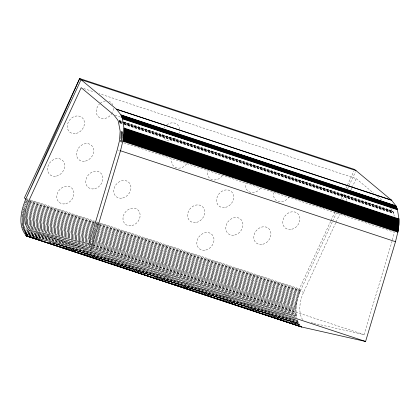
<?xml version="1.0" encoding="UTF-8"?>
<svg xmlns="http://www.w3.org/2000/svg" width="420" height="420" viewBox="0 0 420 420"><rect width="100%" height="100%" fill="white"/><g stroke="black" fill="none" stroke-linecap="round" stroke-linejoin="round"><path stroke-width="0.32" stroke-dasharray="2.1 1.58" d="M91.922 249.79L296.609 317.478C294.898 308.185 296.971 298.541 300.778 290.015L332.404 221.702M392.422 239.894L394.385 232.286L120.015 141.556M313.635 323.269L364.056 334.619L392.096 241.164M98.574 223.151L300.778 290.015L299.392 288.86L330.745 221.141M331.018 220.547L334.871 212.231M340.919 199.164L343.67 193.226M345.87 188.47L353.845 171.245M332.677 221.109L336.525 212.793M342.578 199.726L345.329 193.788M347.529 189.032L355.504 171.806M302.72 319.667A23.105 12.437 -71.7 0 1 302.374 319.179L302.211 318.922A23.105 12.437 -71.7 0 1 303.566 292.273L335.8 222.653M336.074 222.054L339.654 214.321M345.991 200.634L348.747 194.68M350.952 189.919L351.776 188.134M352.055 187.541L356.186 178.616L99.236 93.644M311.084 322.697L313 323.127M83.68 88.505L94.258 92.001M114.97 115.243L120.619 117.133M118.96 120.335L123.312 121.779M123.937 121.984L392.705 210.861L393.781 213.581L394.202 216.164M119.091 120.619L121.58 121.443M124.068 122.267L392.842 211.145M119.222 120.908L123.575 122.346M124.199 122.556L392.973 211.433M119.348 121.202L393.099 211.722M119.469 121.495L393.22 212.021M118.965 121.595L123.323 123.034M123.942 123.239L393.341 212.321M119.705 122.105L123.438 123.338M124.058 123.548L393.456 212.63M119.816 122.42L123.548 123.653M124.173 123.858L393.566 212.94M119.926 122.735L123.659 123.968M124.278 124.173L393.677 213.255M119.406 122.85L123.764 124.294M124.388 124.498L393.781 213.581M120.782 131.255L123.27 132.08M120.792 131.66L123.281 132.484M120.803 132.069L123.291 132.888M120.808 132.478L123.296 133.298M120.813 132.888L122.677 133.502M120.808 133.303L122.677 133.917M120.803 133.718L122.672 134.337M120.792 134.138L122.661 134.752M120.776 134.558L122.645 135.172M120.761 134.978L122.63 135.597M120.74 135.403L122.603 136.017M120.713 135.828L122.577 136.442M120.682 136.253L122.551 136.873M120.65 136.684L123.139 137.508M120.614 137.114L123.102 137.939M120.572 137.545L122.435 138.164M120.524 137.981L122.393 138.6M120.477 138.416L122.346 139.03M121.044 139.057L122.288 139.466M120.992 139.493L122.236 139.907M120.929 139.934L122.173 140.343M120.241 140.165L122.11 140.784M120.173 140.606L122.042 141.22M120.104 141.047L121.968 141.661M118.346 150.638L119.59 151.048M26.885 198.749L28.13 199.159M30.623 199.983L299.392 288.86M25.783 199.08L28.271 199.904M28.891 200.109L94.841 221.917M95.461 222.122L97.949 222.947M26.155 199.836L29.264 200.865M29.888 201.07L98.947 223.907M99.572 224.112L300.526 290.567M26.534 200.597L29.022 201.422M29.647 201.626L95.592 223.435M96.217 223.64L98.705 224.464M99.325 224.668L300.284 291.123M29.19 201.547L95.76 223.561M96.385 223.766L98.873 224.59M99.498 224.794L303.566 292.273M25.678 200.949L28.786 201.978M29.411 202.188L95.356 223.991M95.981 224.201L300.048 291.68M25.447 201.516L28.555 202.545M29.18 202.75L95.125 224.558M95.749 224.763L98.238 225.587M98.858 225.792L299.817 292.241M25.221 202.083L28.329 203.112M28.954 203.317L299.591 292.808M25 202.65L94.684 225.692M95.303 225.897L97.792 226.721M98.417 226.926L299.371 293.381M28.518 204.461L94.469 226.265M95.093 226.475L97.582 227.293M98.201 227.498L299.161 293.953M24.581 203.8L298.951 294.53M24.381 204.377L27.489 205.406M28.114 205.611L92.82 227.01M98.417 228.863L298.751 295.108M27.919 206.194L93.87 228.002M94.489 228.207L298.557 295.691M23.998 205.543L298.373 296.273M24.439 206.33L26.927 207.155M27.552 207.359L94.122 229.373M94.747 229.583L97.235 230.402M97.855 230.612L298.19 296.856M27.379 207.947L298.016 297.444M23.478 207.302L93.161 230.344M93.781 230.548L297.848 298.032M23.315 207.89L26.429 208.918M27.048 209.123L92.998 230.932M93.623 231.137L96.731 232.166M97.356 232.37L297.691 298.62M23.788 208.682L26.276 209.507M26.896 209.711L92.846 231.52M93.466 231.725L297.533 299.208M23.016 209.071L26.129 210.1M26.749 210.304L297.392 299.796M22.88 209.659L92.558 232.701M93.182 232.906L297.25 300.389M23.368 210.457L25.856 211.281M26.481 211.486L92.426 233.294M93.051 233.499L94.295 233.909M96.784 234.733L297.119 300.977M23.242 211.045L25.73 211.869M26.355 212.074L92.3 233.882M92.925 234.087L296.993 301.57M22.502 211.428L25.615 212.457M26.234 212.662L92.185 234.47M92.804 234.68L296.872 302.159M22.391 212.021L92.075 235.064M92.694 235.268L95.183 236.093M95.807 236.297L296.762 302.746M22.286 212.609L25.4 213.638M26.019 213.843L91.97 235.652M92.594 235.856L95.083 236.68M95.702 236.885L296.662 303.334M22.811 213.402L25.305 214.221M25.925 214.431L91.875 236.234M92.495 236.444L94.983 237.263M95.608 237.468L296.562 303.923M22.727 213.985L25.216 214.809M25.835 215.014L296.473 304.51M22.024 214.363L25.132 215.392M25.757 215.597L296.394 305.093M21.945 214.946L296.32 305.676M21.882 215.523L90.941 238.361M91.565 238.565L92.809 238.98M95.298 239.799L296.252 306.254M21.824 216.101L90.883 238.938M91.502 239.143L93.991 239.967M94.615 240.172L296.195 306.831M21.772 216.678L88.967 238.896M91.455 239.72L93.944 240.539M94.563 240.744L296.142 307.403M22.349 217.455L93.896 241.112M94.521 241.316L296.1 307.976M22.312 218.022L296.063 308.543M22.286 218.584L25.394 219.613M26.019 219.817L90.101 241.012M90.72 241.216L296.032 309.11M22.265 219.146L25.373 220.174M25.998 220.379L296.011 309.671M22.25 219.702L25.363 220.731M25.982 220.936L93.177 243.159M93.797 243.364L296 310.228M22.244 220.259L25.357 221.282M25.977 221.492L295.995 310.779M22.244 220.804L25.357 221.834M25.977 222.038L89.439 243.023M90.064 243.227L92.552 244.052M93.172 244.256L295.995 311.325M22.255 221.351L25.368 222.374M25.988 222.584L85.092 242.125M90.069 243.773L92.558 244.597M93.182 244.802L296.006 311.871M89.68 243.894L364.056 334.619M22.271 221.886L25.384 222.915M26.003 223.12L80.136 241.022M89.465 244.104L92.579 245.133M93.198 245.343L296.021 312.412M22.297 222.422L73.936 239.495M87.623 244.025L92.6 245.669M93.224 245.873L296.048 312.942M22.328 222.947L26.061 224.185M26.686 224.39L68.99 238.382M84.546 243.521L296.079 313.472M21.746 223.267L26.103 224.705M26.723 224.91L64.055 237.258M78.367 241.988L92.053 246.514M92.673 246.719L296.121 313.992M21.793 223.781L24.906 224.81M27.395 225.635L59.745 236.334M75.301 241.474L296.168 314.512M21.851 224.296L24.964 225.325M27.452 226.144L52.957 234.581M71.001 240.545L296.221 315.021M21.914 224.8L25.021 225.829M28.135 226.858L49.912 234.055M64.218 238.786L296.284 315.525M21.982 225.298L25.095 226.322M27.584 227.147L45.628 233.116M59.934 237.846L296.357 316.024M22.685 225.992L25.793 227.021M28.282 227.845L39.48 231.546M55.036 236.691L296.431 316.517M22.769 226.48L25.877 227.509M28.991 228.538L38.32 231.62M52.012 236.145L296.52 317M22.858 226.958L25.972 227.981M29.704 229.22L32.193 230.039M47.749 235.184L91.298 249.585M22.339 227.22L26.072 228.454M43.491 234.213L89.534 249.438M163.569 273.919L170.41 276.187M223.918 293.879L228.895 295.522M282.403 313.215L286.135 314.449M22.444 227.682L26.801 229.121M38.619 233.032L86.525 248.871M36.414 232.549L84.32 248.393M23.184 228.344L27.536 229.782M36.246 232.664L82.289 247.889M23.305 228.79L27.657 230.228M31.39 231.462L79.296 247.306M22.811 229.021L75.07 246.304M90.626 251.449L102.448 255.355M104.937 256.179L118.624 260.704M119.243 260.909L121.732 261.734M122.357 261.938L134.174 265.85M136.663 266.674L148.486 270.58M150.974 271.404L162.797 275.31M165.286 276.134L180.217 281.075M182.705 281.894L194.528 285.805M197.017 286.629L208.834 290.535M211.323 291.359L240.566 301.03M243.054 301.854L254.877 305.76M257.365 306.584L272.296 311.519M274.785 312.344L286.603 316.255M289.091 317.079L295.937 319.342M23.567 229.656L70.229 245.091M84.541 249.821L297.318 320.182L298.651 323.306L300.163 325.526M23.709 230.081L67.883 244.687M83.438 249.832L297.46 320.602M23.861 230.496L63.677 243.663M79.233 248.803L297.612 321.017M24.019 230.9L60.727 243.038M75.033 247.769L297.769 321.421M24.182 231.294L58.401 242.608M72.713 247.343L297.932 321.815M24.974 231.887L54.217 241.558M69.767 246.697L298.1 322.203M24.528 232.055L50.038 240.492M65.594 245.637L298.279 322.581M24.712 232.423L47.114 239.831M61.42 244.561L298.463 322.949M24.906 232.78L43.57 238.954M60.989 244.713L298.651 323.306M25.1 233.132L42.52 238.891M58.076 244.036L298.851 323.652M25.305 233.468L40.236 238.403M54.548 243.138L299.056 323.988M25.421 233.651L39.732 238.382M52.175 242.498L299.171 324.172M25.515 233.793L37.958 237.909M53.513 243.054L299.266 324.319M26.35 234.318L35.065 237.2M49.371 241.93L299.481 324.634M25.951 234.418L32.797 236.68M48.972 242.03L299.702 324.944M48.578 242.125L75.332 250.971M77.821 251.79L89.639 255.701M92.127 256.526L97.729 258.373M100.217 259.198L118.261 265.167M123.858 267.015L128.835 268.663M129.46 268.868L149.987 275.656M155.589 277.51L158.078 278.334M160.566 279.153L175.497 284.093M184.207 286.97L187.94 288.209M190.428 289.028L210.341 295.612M215.938 297.465L227.761 301.376M230.249 302.195L242.067 306.106M250.777 308.983L273.798 316.596M281.264 319.069L288.11 321.332M290.598 322.151L299.308 325.033M72.455 250.226L74.944 251.05M104.186 260.72L106.675 261.539M166.399 281.29L170.132 282.529M256.615 311.125L260.348 312.359M356.186 178.616L373.706 193.232M377.207 196.156L382.715 200.75M390.737 208.331L392.705 210.861M297.181 319.751L297.318 320.182M108.822 101.278A9.545 7.87 -50.1 0 1 112.859 105.089M113.437 108.329A9.545 7.87 -50.1 0 1 112.455 112.361M112.182 112.912A9.545 7.87 -50.1 0 1 99.225 117.505A9.545 7.87 -50.1 0 1 99.325 104.165M100.233 103.315A9.545 7.87 -50.1 0 1 105.604 100.947M289.175 196.618A9.545 7.87 -50.1 0 1 278.675 201.679A9.545 7.87 -50.1 0 1 273.714 192.77M260.463 188.386A9.545 7.87 -50.1 0 1 250.157 192.271A9.545 7.87 -50.1 0 1 245.705 183.509M222.269 175.76A9.545 7.87 -50.1 0 1 211.964 179.639A9.545 7.87 -50.1 0 1 207.512 170.877M166.918 124.824A9.545 7.87 -50.1 0 1 179.592 129.092M179.429 131.964A9.545 7.87 -50.1 0 1 179.114 133.119M175.644 138.169A9.545 7.87 -50.1 0 1 166.567 140.018A9.545 7.87 -50.1 0 1 162.477 132.573M164.005 128.032A9.545 7.87 -50.1 0 1 164.714 127.003M186.622 163.968A9.545 7.87 -50.1 0 1 176.316 167.853A9.545 7.87 -50.1 0 1 171.864 159.091M56.527 176.09A9.545 7.87 -50.1 0 0 63.368 161.322A9.545 7.87 -50.1 0 0 48.489 164.918A9.545 7.87 -50.1 0 0 56.527 176.09M65.756 203.726A9.545 7.87 -50.1 0 0 72.592 188.953A9.545 7.87 -50.1 0 0 57.713 192.554A9.545 7.87 -50.1 0 0 65.756 203.726M85.496 161.086A9.545 7.87 -50.1 0 0 92.337 146.312A9.545 7.87 -50.1 0 0 77.459 149.909A9.545 7.87 -50.1 0 0 85.496 161.086M76.272 133.45A9.545 7.87 -50.1 0 0 83.108 118.676A9.545 7.87 -50.1 0 0 68.229 122.278A9.545 7.87 -50.1 0 0 76.272 133.45M94.721 188.722A9.545 7.87 -50.1 0 0 101.561 173.948A9.545 7.87 -50.1 0 0 86.683 177.544A9.545 7.87 -50.1 0 0 94.721 188.722M262.773 244.293A9.545 7.87 -50.1 0 0 269.614 229.52A9.545 7.87 -50.1 0 0 254.735 233.116A9.545 7.87 -50.1 0 0 262.773 244.293M291.743 229.289A9.545 7.87 -50.1 0 0 298.578 214.515A9.545 7.87 -50.1 0 0 283.705 218.111A9.545 7.87 -50.1 0 0 291.743 229.289M234.764 235.032A9.545 7.87 -50.1 0 0 241.605 220.259A9.545 7.87 -50.1 0 0 226.727 223.855A9.545 7.87 -50.1 0 0 234.764 235.032M225.54 207.396A9.545 7.87 -50.1 0 0 232.376 192.623A9.545 7.87 -50.1 0 0 217.502 196.219A9.545 7.87 -50.1 0 0 225.54 207.396M205.795 250.037A9.545 7.87 -50.1 0 0 212.636 235.263A9.545 7.87 -50.1 0 0 197.757 238.859A9.545 7.87 -50.1 0 0 205.795 250.037M196.571 222.401A9.545 7.87 -50.1 0 0 203.411 207.627A9.545 7.87 -50.1 0 0 188.533 211.223A9.545 7.87 -50.1 0 0 196.571 222.401M131.959 225.619A9.545 7.87 -50.1 0 0 138.794 210.845A9.545 7.87 -50.1 0 0 123.916 214.441A9.545 7.87 -50.1 0 0 131.959 225.619M122.729 197.983A9.545 7.87 -50.1 0 0 129.57 183.209A9.545 7.87 -50.1 0 0 114.692 186.805A9.545 7.87 -50.1 0 0 122.729 197.983"/><path stroke-width="0.63" d="M26.691 236.077L90.584 250.535L120.519 150.77L123.328 139.151L123.921 133.45L123.947 128.011L122.446 118.813L121.8 116.923L120.881 114.844L116.571 109.31L79.679 78.53L24.397 197.925L25.783 199.08C21.058 210.347 17.288 226.207 26.691 236.077L301.686 327.007L365.579 341.471L395.509 241.705L398.318 230.087L398.916 224.385L398.942 218.941L397.441 209.748L396.795 207.858L395.876 205.774L391.566 200.246L354.669 169.465L79.679 78.53L25.783 199.08L81.06 79.684L356.055 170.62M29.069 230.181L89.061 243.689L117.101 150.229L119.553 140.401L120.157 131.05L118.346 121.391L117.716 119.926L113.778 114.87L81.191 87.68L28.571 201.343A23.105 12.437 -71.7 0 0 27.216 227.987L27.379 228.244A23.105 12.437 -71.7 0 0 28.864 229.997L29.221 230.302M116.33 109.121L391.319 200.056M116.571 109.31L391.566 200.246M120.881 114.844L395.876 205.774M121.044 115.175L396.039 206.11M121.202 115.511L396.197 206.446M121.359 115.857L396.354 206.792M121.511 116.209L396.501 207.144M121.658 116.561L396.648 207.496M121.8 116.923L396.795 207.858M121.936 117.29L396.931 208.226M122.073 117.663L397.063 208.598M122.199 118.041L397.194 208.976M122.325 118.424L397.32 209.359M122.446 118.813L397.441 209.748M123.947 128.011L398.942 218.941M123.968 128.489L398.963 219.424M123.984 128.971L398.979 219.907M124 129.46L398.99 220.395M124.005 129.948L399 220.883M124.005 130.442L399 221.377M124.005 130.935L398.995 221.87M123.995 131.434L398.99 222.369M123.984 131.933L398.979 222.868M123.968 132.436L398.963 223.372M123.947 132.941L398.942 223.876M123.921 133.45L398.916 224.385M123.889 133.959L398.885 224.894M123.853 134.474L398.848 225.404M123.811 134.983L398.806 225.918M123.769 135.503L398.764 226.433M123.722 136.017L398.711 226.952M123.664 136.537L398.659 227.472M123.606 137.056L398.601 227.992M123.543 137.576L398.538 228.512M123.475 138.101L398.47 229.037M123.401 138.626L398.396 229.561M123.328 139.151L398.318 230.087M123.244 139.676L398.239 230.612M123.16 140.207L398.155 231.137M123.065 140.732L398.06 231.667M122.971 141.262L397.966 232.197M120.519 150.77L395.509 241.705M90.584 250.535L365.579 341.471M25.657 235.132L26.901 235.541M25.904 235.384L36.482 238.88M63.856 247.931L66.969 248.96M90.61 256.778L98.7 259.455M116.12 265.214L129.187 269.535M157.804 278.995L159.668 279.615M173.355 284.141L190.155 289.695M240.55 306.358L251.129 309.86M274.769 317.678L281.615 319.94M26.161 235.625L42.341 240.975M44.83 241.794L103.309 261.135M110.775 263.603L164.283 281.295M169.26 282.944L255.738 311.54M260.715 313.183L300.536 326.351M26.423 235.856L301.686 327.007M26.602 236.003L301.597 326.939"/></g></svg>
